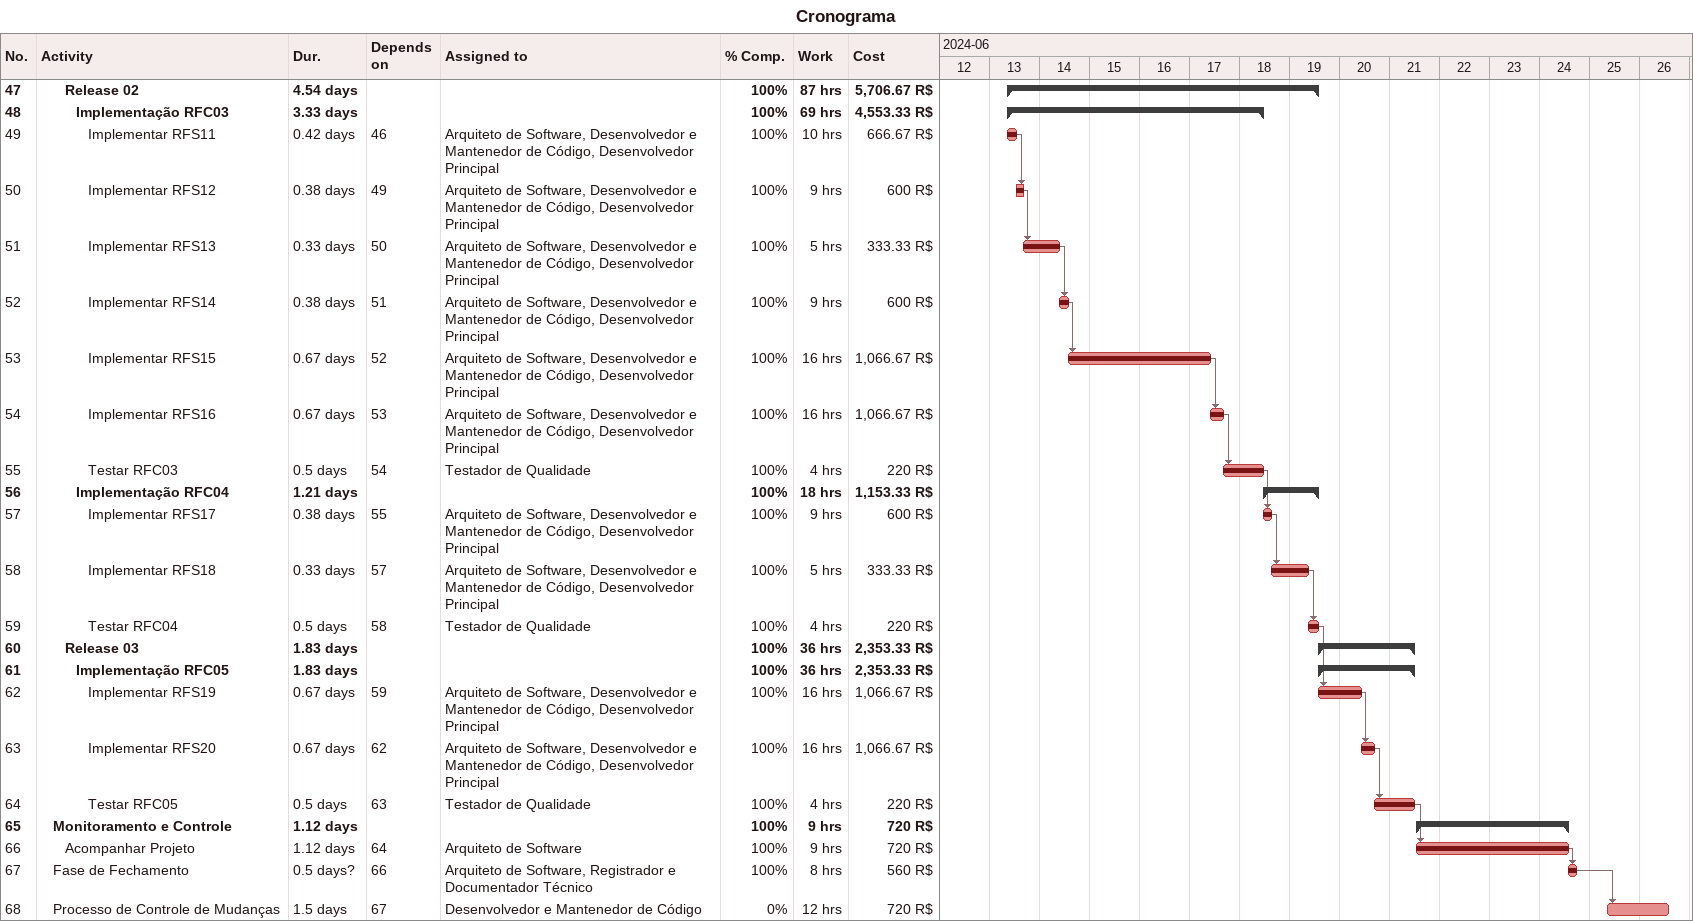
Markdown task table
Cronograma

| ID | Level | Task | Duration | Start | Finish | Predecessors | Resources | % complete | Work (h) | Cost (R$) |
|---|---|---|---|---|---|---|---|---|---|---|
| 47 | 3 | **Release 02** | 4.54d | 2024-06-13 | 2024-06-19 |  |  | 100 | 87 | 5706.67 |
| 48 | 4 | **Implementação RFC03** | 3.33d | 2024-06-13 | 2024-06-18 |  |  | 100 | 69 | 4553.33 |
| 49 | 5 | Implementar RFS11 | 0.42d | 2024-06-13 | 2024-06-13 | 46 | Arquiteto de Software, Desenvolvedor e Mantenedor de Código, Desenvolvedor Principal | 100 | 10 | 666.67 |
| 50 | 5 | Implementar RFS12 | 0.38d | 2024-06-13 | 2024-06-13 | 49 | Arquiteto de Software, Desenvolvedor e Mantenedor de Código, Desenvolvedor Principal | 100 | 9 | 600 |
| 51 | 5 | Implementar RFS13 | 0.33d | 2024-06-13 | 2024-06-14 | 50 | Arquiteto de Software, Desenvolvedor e Mantenedor de Código, Desenvolvedor Principal | 100 | 5 | 333.33 |
| 52 | 5 | Implementar RFS14 | 0.38d | 2024-06-14 | 2024-06-14 | 51 | Arquiteto de Software, Desenvolvedor e Mantenedor de Código, Desenvolvedor Principal | 100 | 9 | 600 |
| 53 | 5 | Implementar RFS15 | 0.67d | 2024-06-14 | 2024-06-17 | 52 | Arquiteto de Software, Desenvolvedor e Mantenedor de Código, Desenvolvedor Principal | 100 | 16 | 1066.67 |
| 54 | 5 | Implementar RFS16 | 0.67d | 2024-06-17 | 2024-06-17 | 53 | Arquiteto de Software, Desenvolvedor e Mantenedor de Código, Desenvolvedor Principal | 100 | 16 | 1066.67 |
| 55 | 5 | Testar RFC03 | 0.5d | 2024-06-17 | 2024-06-18 | 54 | Testador de Qualidade | 100 | 4 | 220 |
| 56 | 4 | **Implementação RFC04** | 1.21d | 2024-06-18 | 2024-06-19 |  |  | 100 | 18 | 1153.33 |
| 57 | 5 | Implementar RFS17 | 0.38d | 2024-06-18 | 2024-06-18 | 55 | Arquiteto de Software, Desenvolvedor e Mantenedor de Código, Desenvolvedor Principal | 100 | 9 | 600 |
| 58 | 5 | Implementar RFS18 | 0.33d | 2024-06-18 | 2024-06-19 | 57 | Arquiteto de Software, Desenvolvedor e Mantenedor de Código, Desenvolvedor Principal | 100 | 5 | 333.33 |
| 59 | 5 | Testar RFC04 | 0.5d | 2024-06-19 | 2024-06-19 | 58 | Testador de Qualidade | 100 | 4 | 220 |
| 60 | 3 | **Release 03** | 1.83d | 2024-06-19 | 2024-06-21 |  |  | 100 | 36 | 2353.33 |
| 61 | 4 | **Implementação RFC05** | 1.83d | 2024-06-19 | 2024-06-21 |  |  | 100 | 36 | 2353.33 |
| 62 | 5 | Implementar RFS19 | 0.67d | 2024-06-19 | 2024-06-20 | 59 | Arquiteto de Software, Desenvolvedor e Mantenedor de Código, Desenvolvedor Principal | 100 | 16 | 1066.67 |
| 63 | 5 | Implementar RFS20 | 0.67d | 2024-06-20 | 2024-06-20 | 62 | Arquiteto de Software, Desenvolvedor e Mantenedor de Código, Desenvolvedor Principal | 100 | 16 | 1066.67 |
| 64 | 5 | Testar RFC05 | 0.5d | 2024-06-20 | 2024-06-21 | 63 | Testador de Qualidade | 100 | 4 | 220 |
| 65 | 2 | **Monitoramento e Controle** | 1.12d | 2024-06-21 | 2024-06-24 |  |  | 100 | 9 | 720 |
| 66 | 3 | Acompanhar Projeto | 1.12d | 2024-06-21 | 2024-06-24 | 64 | Arquiteto de Software | 100 | 9 | 720 |
| 67 | 2 | Fase de Fechamento | 0.5d? | 2024-06-24 | 2024-06-24 | 66 | Arquiteto de Software, Registrador e Documentador Técnico | 100 | 8 | 560 |
| 68 | 2 | Processo de Controle de Mudanças | 1.5d | 2024-06-25 | 2024-06-26 | 67 | Desenvolvedor e Mantenedor de Código | 0 | 12 | 720 |
